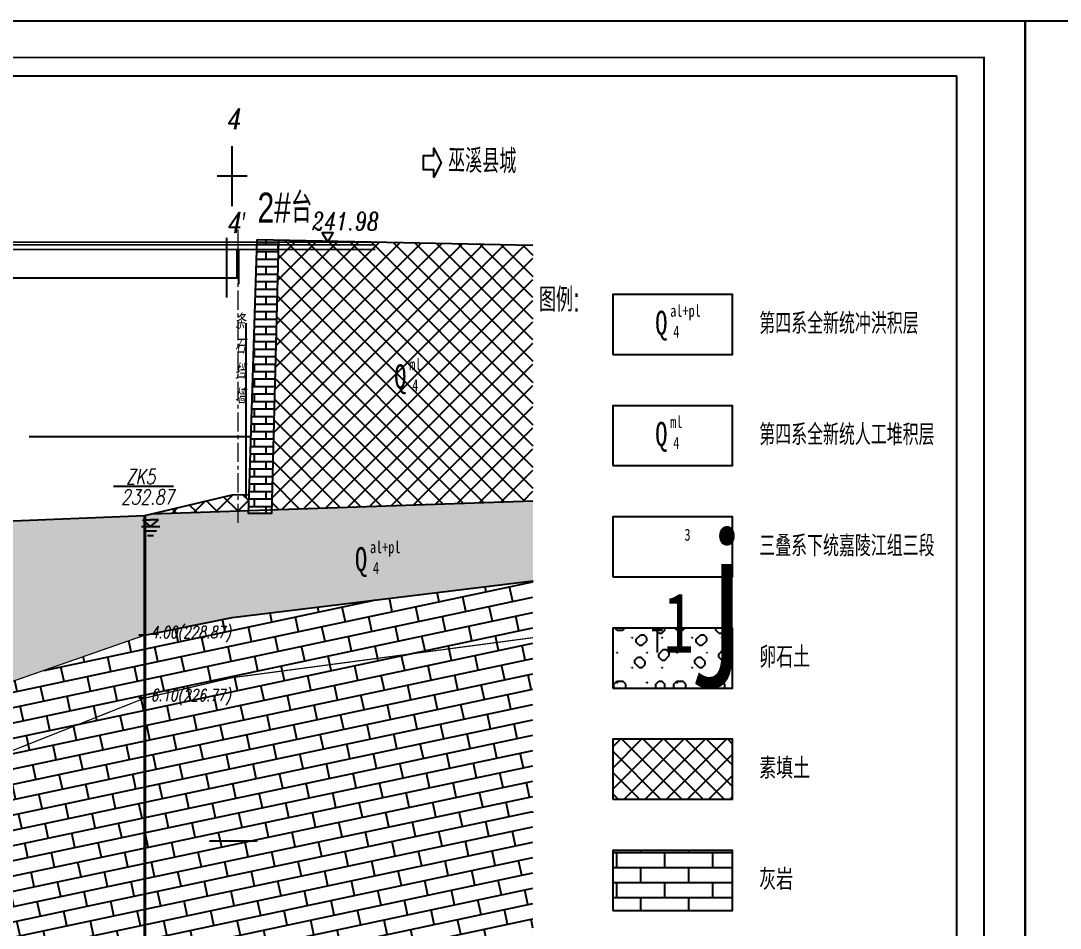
# Model space of a CAD drawing. Header units: millimetres. Extents: x -513 to 23624, y -721 to 12066.
# Drawn here: x -401.66 to -366.96, y 593.85 to 624.14 of the extents above; entities that cross this region are included whole.
import ezdxf
from ezdxf.enums import TextEntityAlignment as Align

# ---------------------------------------------------------------- set-up
doc = ezdxf.new("R2010")
doc.units = ezdxf.units.MM
for name, pattern in [('ACAD_ISO10W100', [18, 12, -3, 0, -3]), ('CENTER', [50.8, 31.75, -6.35, 6.35, -6.35]), ('x-tc', [18, 15, -3])]:
    doc.linetypes.add(name, pattern=pattern)
for name, color, linetype in [('图框', 7, 'Continuous'), ('地下水', 5, 'Continuous'), ('地形线', 7, 'Continuous'), ('文字层', 7, 'Continuous'), ('桥型', 1, 'Continuous'), ('水位', 6, 'Continuous')]:
    doc.layers.add(name, color=color, linetype=linetype)
doc.layers.add('轴线', color=2, linetype='CENTER', lineweight=15)
doc.styles.add('fsdb', font='italc1.shx', dxfattribs={"width": 0.75, "bigfont": 'fsdb.shx'})
doc.styles.add('HZ', font='fsdb_e.shx', dxfattribs={"width": 0.75, "height": 3.5, "bigfont": 'fsdb.shx'})
doc.styles.get("Standard").update_dxf_attribs({"font": 'italc1.shx', "width": 0.75, "bigfont": 'fsdb.shx'})
doc.styles.add('style1', font='fsdb_e.shx', dxfattribs={"width": 0.75, "bigfont": 'fsdb.shx'})
doc.styles.add('TK', font='fsdb_e.shx', dxfattribs={"width": 0.75, "height": 3.5, "bigfont": 'fsdb.shx'})
doc.styles.add('xdb', font='italc1.shx', dxfattribs={"width": 0.75, "bigfont": 'fsdb.shx'})
doc.styles.add('图框', font='fsdb_e.shx', dxfattribs={"width": 0.75, "height": 3.5, "bigfont": 'fsdb.shx'})
doc.styles.add('宋体', font='italc1.shx', dxfattribs={"width": 0.75, "bigfont": 'fsdb.shx'})
doc.styles.add('桥梁', font='fsdb_e.shx', dxfattribs={"width": 0.75, "bigfont": 'fsdb.shx'})
doc.linetypes.add('x-bzh', pattern='A,0,-0.35,[138,ltypeshp.shx,S=0.3,R=0,X=-0.35,Y=0],-2.65', length=3)
pattern_1 = [(45, (-444.261, 578.43094), (-0.3535534, 0.3535534), []), (135, (-444.261, 578.43094), (-0.3535534, -0.3535534), [])]

# ---------------------------------------------------------------- blocks, each defined once
blk = doc.blocks.new('地下水标记(剖面)')
at = {"layer": '文字层', "color": 7, "linetype": 'Continuous'}
for p, q in [((-1.53, 0), (1.53, 0)), ((0, 0.01), (-1.32, 1.1)), ((-1.32, 1.1), (0, 1.1)), ((0, 0.01), (1.32, 1.1)), ((1.32, 1.1), (0, 1.1)), ((-1.01, -0.75), (0.99, -0.75)), ((-0.51, -1.5), (0.49, -1.5))]:
    blk.add_line(p, q, dxfattribs=at)

msp = doc.modelspace()

# ---------------------------------------------------------------- hatches: boundary and pattern name
at = {"linetype": 'Continuous'}
h = msp.add_hatch(dxfattribs=at)
h.set_pattern_fill('HY', scale=0.1, style=0, pattern_type=2)
h.set_pattern_definition([(0, (-444.261, 578.43094), (0, 0.25), []), (90, (-444.261, 578.43094), (-0.4, 0.25), [0.25, -0.25])])
h.paths.add_polyline_path([(-393.05067, 616.82627), (-393.761, 616.84094), (-394.031, 608.33094), (-394.04805, 607.79368), (-393.28378, 607.8195)])
h.paths.add_polyline_path([(-393.28714, 607.68953), (-393.28378, 607.8195), (-394.04805, 607.79368), (-394.05135, 607.68953)])
h = msp.add_hatch(dxfattribs=at)
h.set_pattern_fill('STT', scale=0.2, style=0, pattern_type=2)
h.set_pattern_definition(pattern_1)
h.paths.add_polyline_path([(-384.561, 616.65094), (-393.05067, 616.82627), (-393.28378, 607.8195), (-384.561, 608.11424)])
h.paths.add_polyline_path([(-388.79276, 612.96891), (-388.21276, 612.96891), (-388.21276, 612.36891), (-388.79276, 612.36891)], flags=24)
h.paths.add_polyline_path([(-388.69276, 612.26891), (-388.30943, 612.26891), (-388.30943, 611.66891), (-388.69276, 611.66891)], flags=24)
h.paths.add_polyline_path([(-389.39276, 612.86891), (-388.61943, 612.86891), (-388.61943, 611.58002), (-389.39276, 611.58002)], flags=24)
h = msp.add_hatch(dxfattribs=at)
h.set_pattern_fill('STT', scale=0.2, style=0, pattern_type=2)
h.set_pattern_definition(pattern_1)
h.paths.add_polyline_path([(-394.031, 608.33094), (-394.601, 608.32094), (-397.29689, 607.6839), (-394.04805, 607.79368)])
h = msp.add_hatch(dxfattribs=at)
h.set_pattern_fill('LST', scale=0.2, style=0, pattern_type=2)
h.set_pattern_definition([(0, (-444.261, 578.431), (0, 2), [0.2, -1.8]), (45, (-444.061, 578.431), (-2, 2e-16), [0.14142, -2.687006]), (135, (-444.261, 578.431), (-2e-16, -2), [0.14142, -2.687006]), (90, (-444.361, 578.531), (-2, 1e-16), [0.1, -1.9]), (135, (-443.511, 579.181), (-2e-16, -2), [0.21213, -2.616295]), (90, (-443.961, 578.531), (-2, 1e-16), [0.1, -1.9]), (45, (-444.361, 578.631), (-2, 2e-16), [0.14142, -2.687006]), (0, (-444.261, 578.731), (0, 2), [0.2, -1.8]), (135, (-443.961, 578.631), (-2e-16, -2), [0.14142, -2.687006]), (45, (-442.761, 578.331), (-2, 2e-16), [0.14142, -2.687006]), (90, (-442.661, 578.431), (-2, 1e-16), [0.2, -1.8]), (135, (-442.661, 578.631), (-2e-16, -2), [0.14142, -2.687006]), (0, (-442.861, 578.331), (0, 2), [0.1, -1.9]), (0, (-442.861, 578.731), (0, 2), [0.1, -1.9]), (135, (-442.861, 578.331), (-2e-16, -2), [0.14142, -2.687006]), (90, (-442.961, 578.431), (-2, 1e-16), [0.2, -1.8]), (45, (-442.961, 578.631), (-2, 2e-16), [0.14142, -2.687006]), (0, (-443.511, 579.181), (0, 2), [0.1, -1.9]), (45, (-443.411, 579.181), (-2, 2e-16), [0.14142, -2.687006]), (90, (-443.311, 579.281), (-2, 1e-16), [0.1, -1.9]), (135, (-443.311, 579.381), (-2e-16, -2), [0.21213, -2.616295]), (0, (-443.561, 579.531), (0, 2), [0.1, -1.9]), (90, (-443.661, 579.331), (-2, 1e-16), [0.1, -1.9]), (45, (-443.661, 579.431), (-2, 2e-16), [0.14142, -2.687006]), (0, (-442.761, 579.431), (0, 2), [0.1, -1.9]), (45, (-442.661, 579.431), (-2, 2e-16), [0.21213, -2.616295]), (90, (-442.511, 579.581), (-2, 1e-16), [0.1, -1.9]), (135, (-442.761, 579.431), (-2e-16, -2), [0.14142, -2.687006]), (90, (-442.861, 579.531), (-2, 1e-16), [0.1, -1.9]), (45, (-442.861, 579.631), (-2, 2e-16), [0.21213, -2.616295]), (0, (-442.711, 579.781), (0, 2), [0.1, -1.9]), (135, (-442.511, 579.681), (-2e-16, -2), [0.14142, -2.687006]), (0, (-443.511, 579.931), (0, 2), [0.1, -1.9]), (135, (-443.511, 579.931), (-2e-16, -2), [0.14142, -2.687006]), (90, (-443.611, 580.031), (-2, 1e-16), [0.1, -1.9]), (45, (-443.611, 580.131), (-2, 2e-16), [0.21213, -2.616295]), (0, (-443.461, 580.281), (0, 2), [0.1, -1.9]), (135, (-443.261, 580.181), (-2e-16, -2), [0.14142, -2.687006]), (90, (-443.261, 580.081), (-2, 1e-16), [0.1, -1.9]), (45, (-443.411, 579.931), (-2, 2e-16), [0.21213, -2.616295]), (90, (-444.261, 578.67094), (-0.5, 0.5), [0.02, -0.98]), (0, (-444.261, 578.69094), (0.5, 0.5), [0.02, -0.98]), (90, (-444.241, 578.67094), (-0.5, 0.5), [0.02, -0.98]), (0, (-444.261, 578.67094), (0.5, 0.5), [0.02, -0.98])])
h.paths.add_polyline_path([(-384.561, 605.44576), (-384.561, 608.11424), (-393.28378, 607.8195), (-393.28714, 607.68953), (-394.05135, 607.68953), (-394.04805, 607.79368), (-397.29689, 607.6839), (-397.521, 607.63094), (-397.521, 603.63094), (-394.601, 604.22288)])
h.paths.add_polyline_path([(-397.521, 607.63094), (-404.75957, 607.33094), (-406.72826, 606.93094), (-414.411, 606.93094), (-414.411, 597.73094), (-397.521, 603.63094)])
h.paths.add_polyline_path([(-414.411, 606.93094), (-429.75845, 607.00995), (-431.94267, 607.53152), (-434.261, 607.61094), (-434.261, 594.81094), (-414.411, 597.73094)])
h.paths.add_polyline_path([(-434.261, 607.61094), (-437.361, 607.74094), (-437.37141, 607.42626), (-438.08013, 607.42626), (-438.08013, 607.76473), (-444.261, 607.96916), (-444.261, 595.33306), (-434.261, 594.81094)])
h.paths.add_polyline_path([(-390.10203, 606.86914), (-388.89536, 606.86914), (-388.89536, 606.19581), (-390.10203, 606.19581)], flags=24)
h.paths.add_polyline_path([(-390.00203, 606.16914), (-389.61869, 606.16914), (-389.61869, 605.56914), (-390.00203, 605.56914)], flags=24)
h.paths.add_polyline_path([(-390.70203, 606.76914), (-389.92869, 606.76914), (-389.92869, 605.48026), (-390.70203, 605.48026)], flags=24)
h.paths.add_polyline_path([(-397.421, 604.03094), (-395.09421, 604.03094), (-395.09421, 603.43094), (-397.421, 603.43094)], flags=9)
h.paths.add_polyline_path([(-406.78451, 604.91672), (-405.57784, 604.91672), (-405.57784, 604.24338), (-406.78451, 604.24338)], flags=24)
h.paths.add_polyline_path([(-406.68451, 604.21672), (-406.30117, 604.21672), (-406.30117, 603.61672), (-406.68451, 603.61672)], flags=24)
h.paths.add_polyline_path([(-407.38451, 604.81672), (-406.61117, 604.81672), (-406.61117, 603.52783), (-407.38451, 603.52783)], flags=24)
h.paths.add_polyline_path([(-414.311, 598.13094), (-411.98421, 598.13094), (-411.98421, 597.53094), (-414.311, 597.53094)], flags=9)
h.paths.add_polyline_path([(-424.62433, 601.70099), (-423.41766, 601.70099), (-423.41766, 601.02766), (-424.62433, 601.02766)], flags=24)
h.paths.add_polyline_path([(-424.52433, 601.00099), (-424.141, 601.00099), (-424.141, 600.40099), (-424.52433, 600.40099)], flags=24)
h.paths.add_polyline_path([(-425.22433, 601.60099), (-424.451, 601.60099), (-424.451, 600.3121), (-425.22433, 600.3121)], flags=24)
h.paths.add_polyline_path([(-434.161, 595.21094), (-431.65207, 595.21094), (-431.65207, 594.61094), (-434.161, 594.61094)], flags=9)
h.paths.add_polyline_path([(-440.04707, 601.96556), (-438.84041, 601.96556), (-438.84041, 601.29223), (-440.04707, 601.29223)], flags=24)
h.paths.add_polyline_path([(-439.94707, 601.26556), (-439.56374, 601.26556), (-439.56374, 600.66556), (-439.94707, 600.66556)], flags=24)
h.paths.add_polyline_path([(-440.64707, 601.86556), (-439.87374, 601.86556), (-439.87374, 600.57667), (-440.64707, 600.57667)], flags=24)
h = msp.add_hatch(dxfattribs=at)
h.set_pattern_fill('HY', scale=0.2, angle=11.978284, style=0, pattern_type=2)
h.set_pattern_definition([(11.9783, (-444.261, 578.43094), (-0.1037705, 0.489113), []), (101.9783, (-444.261, 578.43094), (-0.886352, 0.32308), [0.5, -0.5])])
h.paths.add_polyline_path([(-397.521, 590.71198), (-384.561, 593.83138), (-384.561, 603.54904), (-394.601, 602.21385), (-397.521, 601.53094)])
h.paths.add_polyline_path([(-394.601, 604.22288), (-397.521, 603.63094), (-397.521, 601.53094), (-394.601, 602.21385), (-384.561, 603.54904), (-384.561, 605.44576)])
h.paths.add_polyline_path([(-397.521, 601.53094), (-397.521, 603.63094), (-414.411, 597.73094), (-414.411, 594.83094)])
h.paths.add_polyline_path([(-414.411, 594.83094), (-414.411, 587.00191), (-403.84473, 589.18989), (-397.521, 590.71198), (-397.521, 601.53094)])
h.paths.add_polyline_path([(-434.261, 591.71094), (-444.261, 592.09057), (-444.261, 581.9619), (-423.14089, 585.1942), (-414.411, 587.00191), (-414.411, 594.83094)])
h.paths.add_polyline_path([(-414.411, 594.83094), (-414.411, 597.73094), (-434.261, 594.81094), (-434.261, 591.71094)])
h.paths.add_polyline_path([(-444.261, 595.33306), (-444.261, 592.09057), (-434.261, 591.71094), (-434.261, 594.81094)])
h.paths.add_polyline_path([(-397.421, 601.93094), (-395.10493, 601.93094), (-395.10493, 601.33094), (-397.421, 601.33094)], flags=24)
h.paths.add_polyline_path([(-397.421, 604.03094), (-395.09421, 604.03094), (-395.09421, 603.43094), (-397.421, 603.43094)], flags=25)
h.paths.add_polyline_path([(-414.311, 595.23094), (-411.80207, 595.23094), (-411.80207, 594.63094), (-414.311, 594.63094)], flags=24)
h.paths.add_polyline_path([(-414.311, 598.13094), (-411.98421, 598.13094), (-411.98421, 597.53094), (-414.311, 597.53094)], flags=25)
h.paths.add_polyline_path([(-434.161, 584.11094), (-431.61993, 584.11094), (-431.61993, 583.51094), (-434.161, 583.51094)], flags=24)
h.paths.add_polyline_path([(-434.161, 592.11094), (-431.65207, 592.11094), (-431.65207, 591.51094), (-434.161, 591.51094)], flags=24)
h.paths.add_polyline_path([(-434.161, 595.21094), (-431.65207, 595.21094), (-431.65207, 594.61094), (-434.161, 594.61094)], flags=25)
h = msp.add_hatch(dxfattribs=at)
h.set_pattern_fill('LST', scale=0.2, style=0, pattern_type=2)
h.set_pattern_definition([(0, (-465.763, 581.797), (0, 2), [0.2, -1.8]), (45, (-465.563, 581.7971), (-2, 2e-16), [0.14142, -2.687006]), (135, (-465.763, 581.7971), (-2e-16, -2), [0.14142, -2.687006]), (90, (-465.863, 581.897), (-2, 1e-16), [0.1, -1.9]), (135, (-465.013, 582.5471), (-2e-16, -2), [0.21213, -2.616295]), (90, (-465.463, 581.897), (-2, 1e-16), [0.1, -1.9]), (45, (-465.863, 581.9971), (-2, 2e-16), [0.14142, -2.687006]), (0, (-465.763, 582.097), (0, 2), [0.2, -1.8]), (135, (-465.463, 581.9971), (-2e-16, -2), [0.14142, -2.687006]), (45, (-464.263, 581.6971), (-2, 2e-16), [0.14142, -2.687006]), (90, (-464.163, 581.797), (-2, 1e-16), [0.2, -1.8]), (135, (-464.163, 581.9971), (-2e-16, -2), [0.14142, -2.687006]), (0, (-464.363, 581.697), (0, 2), [0.1, -1.9]), (0, (-464.363, 582.097), (0, 2), [0.1, -1.9]), (135, (-464.363, 581.6971), (-2e-16, -2), [0.14142, -2.687006]), (90, (-464.463, 581.797), (-2, 1e-16), [0.2, -1.8]), (45, (-464.463, 581.9971), (-2, 2e-16), [0.14142, -2.687006]), (0, (-465.013, 582.547), (0, 2), [0.1, -1.9]), (45, (-464.913, 582.5471), (-2, 2e-16), [0.14142, -2.687006]), (90, (-464.813, 582.647), (-2, 1e-16), [0.1, -1.9]), (135, (-464.813, 582.7471), (-2e-16, -2), [0.21213, -2.616295]), (0, (-465.063, 582.897), (0, 2), [0.1, -1.9]), (90, (-465.163, 582.697), (-2, 1e-16), [0.1, -1.9]), (45, (-465.163, 582.7971), (-2, 2e-16), [0.14142, -2.687006]), (0, (-464.263, 582.797), (0, 2), [0.1, -1.9]), (45, (-464.163, 582.7971), (-2, 2e-16), [0.21213, -2.616295]), (90, (-464.013, 582.947), (-2, 1e-16), [0.1, -1.9]), (135, (-464.263, 582.7971), (-2e-16, -2), [0.14142, -2.687006]), (90, (-464.363, 582.897), (-2, 1e-16), [0.1, -1.9]), (45, (-464.363, 582.9971), (-2, 2e-16), [0.21213, -2.616295]), (0, (-464.213, 583.147), (0, 2), [0.1, -1.9]), (135, (-464.013, 583.0471), (-2e-16, -2), [0.14142, -2.687006]), (0, (-465.013, 583.297), (0, 2), [0.1, -1.9]), (135, (-465.013, 583.2971), (-2e-16, -2), [0.14142, -2.687006]), (90, (-465.113, 583.397), (-2, 1e-16), [0.1, -1.9]), (45, (-465.113, 583.4971), (-2, 2e-16), [0.21213, -2.616295]), (0, (-464.963, 583.647), (0, 2), [0.1, -1.9]), (135, (-464.763, 583.5471), (-2e-16, -2), [0.14142, -2.687006]), (90, (-464.763, 583.447), (-2, 1e-16), [0.1, -1.9]), (45, (-464.913, 583.2971), (-2, 2e-16), [0.21213, -2.616295]), (90, (-465.76305, 582.0371), (-0.5, 0.5), [0.02, -0.98]), (0, (-465.76305, 582.0571), (0.5, 0.5), [0.02, -0.98]), (90, (-465.74305, 582.0371), (-0.5, 0.5), [0.02, -0.98]), (0, (-465.76305, 582.0371), (0.5, 0.5), [0.02, -0.98])])
h.paths.add_polyline_path([(-381.89774, 603.8682), (-381.89774, 601.8682), (-377.89774, 601.8682), (-377.89774, 603.8682)])
h = msp.add_hatch(dxfattribs=at)
h.set_pattern_fill('STT', scale=0.2, style=0, pattern_type=2)
h.set_pattern_definition([(45, (-465.76305, 581.7971), (-0.3535534, 0.3535534), []), (135, (-465.76305, 581.7971), (-0.3535534, -0.3535534), [])])
h.paths.add_polyline_path([(-381.89774, 600.15751), (-381.89774, 598.15751), (-377.89774, 598.15751), (-377.89774, 600.15751)])
h = msp.add_hatch(dxfattribs=at)
h.set_pattern_fill('HY', scale=0.2, style=0, pattern_type=2)
h.set_pattern_definition([(0, (-465.76305, 574.3757), (0, 0.5), []), (90, (-465.76305, 574.3757), (-0.8, 0.5), [0.5, -0.5])])
h.paths.add_polyline_path([(-381.89774, 596.44682), (-381.89774, 594.44682), (-377.89774, 594.44682), (-377.89774, 596.44682)])

# ---------------------------------------------------------------- linework, layer by layer
for p, q in [((-370.41637, 622.2822), (-444.261, 622.2822)), ((-394.601, 617.95343), (-394.601, 619.95343)), ((-394.101, 618.95343), (-395.101, 618.95343))]:
    msp.add_line(p, q)
at = {"color": 7, "linetype": 'Continuous'}
for p, q in [((-394.78106, 614.90494), (-394.78106, 616.89406)), ((-398.55662, 608.60065), (-396.55662, 608.60065)), ((-397.521, 603.63094), (-397.721, 603.63094)), ((-397.521, 601.53094), (-397.721, 601.53094))]:
    msp.add_line(p, q, dxfattribs=at)
for points in [[(-384.561, 569.72441), (-370.41637, 569.72441), (-370.41637, 622.2822)], [(-393.05067, 616.82627), (-393.28714, 607.68953), (-394.05135, 607.68953), (-394.031, 608.33094)]]:
    msp.add_lwpolyline(points, dxfattribs=at)
at = {"color": 7}
for points in [[(-387.86822, 619.63994), (-387.86822, 619.881), (-387.62716, 619.39888), (-387.86822, 618.91675), (-387.86822, 619.15781), (-388.20947, 619.15781), (-388.20947, 619.63994)], [(-381.89774, 613.00027), (-377.89774, 613.00027), (-377.89774, 615.00027), (-381.89774, 615.00027)], [(-381.89774, 609.28958), (-377.89774, 609.28958), (-377.89774, 611.28958), (-381.89774, 611.28958)], [(-381.89774, 605.57889), (-377.89774, 605.57889), (-377.89774, 607.57889), (-381.89774, 607.57889)], [(-381.89774, 601.8682), (-377.89774, 601.8682), (-377.89774, 603.8682), (-381.89774, 603.8682)], [(-381.89774, 598.15751), (-377.89774, 598.15751), (-377.89774, 600.15751), (-381.89774, 600.15751)], [(-381.89774, 594.44682), (-377.89774, 594.44682), (-377.89774, 596.44682), (-381.89774, 596.44682)]]:
    msp.add_lwpolyline(points, close=True, dxfattribs=at)
at = {"color": 7, "linetype": 'x-tc'}
msp.add_lwpolyline([(-397.29689, 607.6839), (-384.561, 608.11424)], dxfattribs=at)
at = {"color": 7, "linetype": 'Continuous'}
msp.add_lwpolyline([(-397.521, 607.63094, 0.1, 0.1, 0), (-397.521, 586.73094, 0, 0, 0)], format="xyseb", dxfattribs=at)
at = {"color": 7, "linetype": 'x-bzh'}
msp.add_lwpolyline([(-397.521, 603.63094), (-394.601, 604.22288), (-384.561, 605.44576)], dxfattribs=at)
msp.add_lwpolyline([(-414.411, 597.73094, 0.04, 0.04, 0), (-397.521, 603.63094, 0, 0, 0)], format="xyseb", dxfattribs=at)
at = {"color": 7, "linetype": 'ACAD_ISO10W100', "const_width": 0.04, "flags": 128}
msp.add_lwpolyline([(-397.521, 601.53094), (-394.601, 602.21385), (-384.561, 603.54904)], dxfattribs=at)
at = {"color": 7, "linetype": 'ACAD_ISO10W100'}
msp.add_lwpolyline([(-414.411, 594.83094, 0.04, 0.04, 0), (-397.521, 601.53094, 0, 0, 0)], format="xyseb", dxfattribs=at)
at = {"layer": '图框', "color": 9}
for points in [[(-368.13675, 564.69289), (-452.23526, 564.69289), (-452.23526, 624.13553), (-368.13675, 624.13553)], [(-284.03825, 564.69289), (-368.13675, 564.69289), (-368.13675, 624.13553), (-284.03825, 624.13553)]]:
    msp.add_lwpolyline(points, close=True, dxfattribs=at)
at = {"layer": '图框', "color": 7, "linetype": 'Continuous', "const_width": 0.06}
msp.add_lwpolyline([(-449.85924, 622.90898), (-369.50867, 622.90898), (-369.50867, 566.74124), (-449.85924, 566.74124)], close=True, dxfattribs=at)
at = {"layer": '地下水', "linetype": 'x-tc'}
msp.add_lwpolyline([(-437.37505, 610.26094), (-393.96977, 610.26094)], dxfattribs=at)
at = {"layer": '地形线'}
for p, q in [((-394.031, 608.33094), (-393.761, 616.84094)), ((-393.761, 616.84094), (-384.561, 616.65094)), ((-397.521, 607.63094), (-394.601, 608.32094)), ((-394.601, 608.32094), (-394.031, 608.33094)), ((-404.75957, 607.33094), (-397.521, 607.63094))]:
    msp.add_line(p, q, dxfattribs=at)
at = {"layer": '桥型'}
for p, q in [((-389.8297, 616.65356), (-437.561, 616.61864)), ((-389.82959, 616.50356), (-434.43104, 616.47094)), ((-389.82976, 616.74356), (-434.41111, 616.71094)), ((-394.43106, 615.5502), (-394.43106, 616.5002)), ((-394.39106, 616.5007), (-394.39106, 615.34399)), ((-394.43106, 615.5502), (-434.39104, 615.52096)), ((-394.14099, 614.0407), (-394.14099, 608.24059)), ((-393.7611, 596.76094), (-395.3611, 596.76094))]:
    msp.add_line(p, q, dxfattribs=at)
msp.add_lwpolyline([(-391.4111, 616.74241), (-391.23132, 617.06041), (-391.59661, 617.0571)], close=True, dxfattribs=at)
at = {"layer": '轴线', "linetype": 'CENTER', "ltscale": 0.02}
msp.add_line((-394.41104, 617.16101), (-394.41104, 607.26892), dxfattribs=at)

# ---------------------------------------------------------------- block references
at = {"layer": '水位', "color": 7, "linetype": 'ACAD_ISO10W100', "xscale": 0.1999999999998181, "yscale": 0.1999999999998181, "zscale": 0.1999999999998181}
msp.add_blockref('地下水标记(剖面)', (-397.321, 607.26094), dxfattribs=at)

# ---------------------------------------------------------------- texts
at = {"color": 7, "style": '桥梁', "width": 0.75}
msp.add_text('巫溪县城', height=0.8, rotation=359.2552, dxfattribs=at).set_placement((-386.25942, 619.05826), align=Align.CENTER)
at = {"color": 7}
for s, style, width, p in [('第四系全新统冲洪积层', 'HZ', 0.8, (-377.00842, 613.68305)), ('第四系全新统人工堆积层', 'HZ', 0.8, (-377.00842, 609.97236)), ('三叠系下统嘉陵江组三段', 'HZ', 0.8, (-377.00842, 606.26167)), ('卵石土', 'TK', 0.85, (-377.00842, 602.55098)), ('素填土', 'TK', 0.85, (-377.00842, 598.84029)), ('灰岩', 'TK', 0.85, (-377.00842, 595.12959))]:
    msp.add_text(s, height=0.7, dxfattribs=dict(at, style=style, width=width)).set_placement(p)
at = {"char_height": 0.7, "width": 16, "attachment_point": 1, "style": 'xdb'}
for s, insert in [('{\\C7;4}', (-394.75318, 621.21043)), ('4′', (-394.74069, 617.74862))]:
    msp.add_mtext(s, dxfattribs=dict(at, insert=insert))
at = {"color": 7, "linetype": 'Continuous', "attachment_point": 1}
for s, insert, char_height, width, style in [('图例:', (-384.36306, 615.22605), 0.8, 2.0954063, '图框'), ('条石挡墙', (-394.51873, 614.35342), 0.5, 0.1841445, '宋体'), ('{\\fSimSun|b0|i0|c134|p2;Q}', (-380.48013, 614.45808), 0.8, 1.6, 'xdb'), ('{\\fSimSun|b0|i0|c134|p2;al+pl}', (-379.98013, 614.65808), 0.4, 4, 'xdb'), ('{\\fSimSun|b0|i0|c134|p2;4}', (-379.88013, 613.95808), 0.4, 0.8, 'xdb'), ('{\\fSimSun|b0|i0|c134|p2;Q}', (-389.19276, 612.66891), 0.8, 1.6, '宋体'), ('{\\fSimSun|b0|i0|c134|p2;ml}', (-388.69276, 612.86891), 0.4, 4, '宋体'), ('{\\fSimSun|b0|i0|c134|p2;4}', (-388.59276, 612.16891), 0.4, 0.8, '宋体'), ('{\\fSimSun|b0|i0|c134|p2;ml}', (-379.98013, 610.94739), 0.4, 4, 'xdb'), ('{\\fSimSun|b0|i0|c134|p2;Q}', (-380.48013, 610.74739), 0.8, 1.6, 'xdb'), ('{\\fSimSun|b0|i0|c134|p2;4}', (-379.88013, 610.24739), 0.4, 0.8, 'xdb'), ('{\\fSimSun|b0|i0|c134|p2;al+pl}', (-390.00203, 606.76914), 0.4, 4, '宋体'), ('{\\fSimSun|b0|i0|c134|p2;Q}', (-390.50203, 606.56914), 0.8, 1.6, '宋体'), ('{\\fSimSun|b0|i0|c134|p2;4}', (-389.90203, 606.06914), 0.4, 0.8, '宋体'), ('4.00(228.87)', (-397.321, 603.93094), 0.4, 9.6, 'xdb'), ('6.10(226.77)', (-397.321, 601.83094), 0.4, 9.6, 'xdb')]:
    msp.add_mtext(s, dxfattribs=dict(at, insert=insert, char_height=char_height, width=width, style=style))
at = {"color": 7, "linetype": 'Continuous', "char_height": 0.5, "attachment_point": 1, "rotation": 359.999998, "style": 'xdb'}
for s, insert, width in [('ZK5', (-398.14631, 609.17361), 3), ('232.87', (-398.30722, 608.49352), 6)]:
    msp.add_mtext(s, dxfattribs=dict(at, insert=insert, width=width))
at = {"attachment_point": 1}
for s, insert, char_height, width in [('\\f仿宋_GB2312|b0|i0|c134|p49;T\\H2;1\\H4;j', (-380.6142, 607.04794), 0.8, 7.95888), ('{\\fFangSong_GB2312|b0|i0|c134|p49;3}', (-379.50583, 607.18566), 0.4, 0.9931)]:
    msp.add_mtext(s, dxfattribs=dict(at, insert=insert, char_height=char_height, width=width))
at = {"layer": '桥型', "style": 'fsdb', "width": 0.75}
msp.add_text('241.98', height=0.6, dxfattribs=at).set_placement((-391.93046, 617.14329))
at = {"layer": '桥型', "linetype": 'Continuous', "insert": (-393.75577, 618.39973), "char_height": 1, "width": 2.1902457, "attachment_point": 1, "style": 'style1'}
msp.add_mtext('2#台', dxfattribs=at)

doc.saveas('drawing.dxf')
